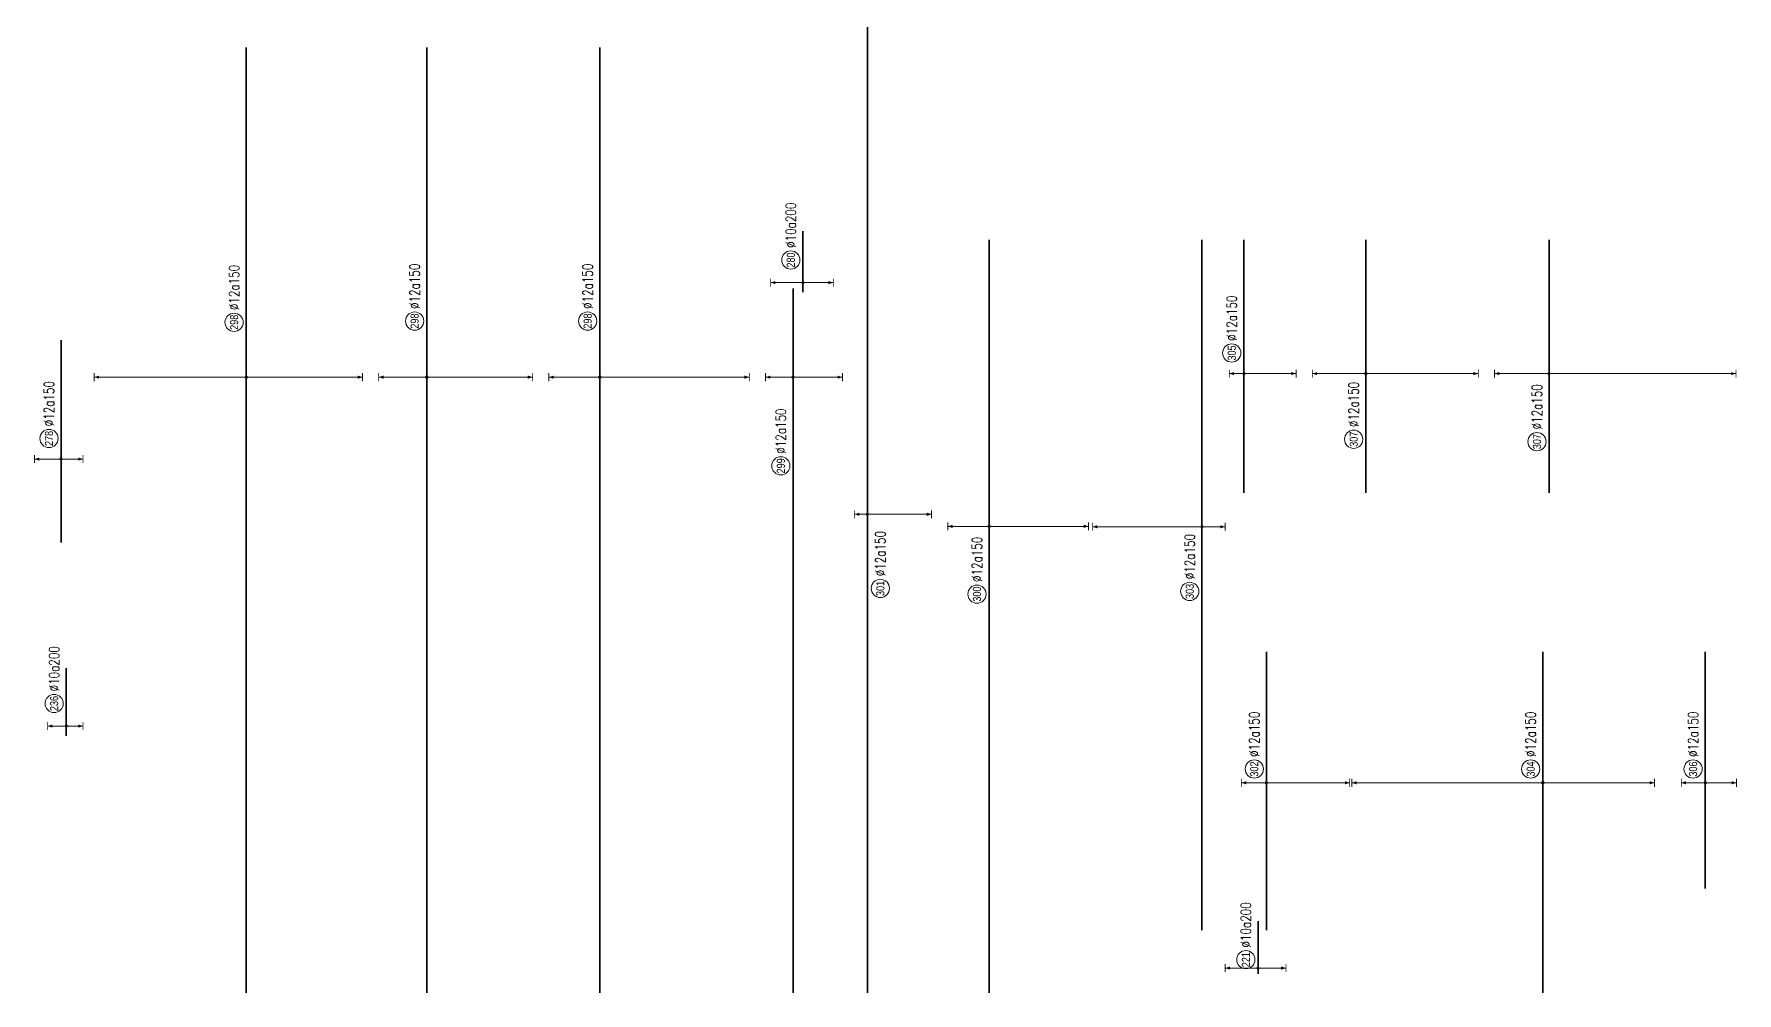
# Model space of a CAD drawing. Header units: millimetres. Extents: x -247377 to 927516, y -864259 to 155594.
# Drawn here: x 339921 to 424011, y -247170 to -199818 of the extents above; entities that cross this region are included whole.
import ezdxf
from ezdxf.enums import TextEntityAlignment as Align

# ---------------------------------------------------------------- set-up
doc = ezdxf.new("R2010")
doc.units = ezdxf.units.MM
doc.header["$MEASUREMENT"] = 0
for name, color, linetype, lineweight in [('NDC_S_DIM', 1, 'Continuous', 15), ('NDC_S_REBAR', 4, 'Continuous', 35), ('NDC_S_VN TEXT', 7, 'Continuous', 20)]:
    doc.layers.add(name, color=color, linetype=linetype, lineweight=lineweight)
doc.styles.add('ARIAL', font='arial.ttf', dxfattribs={"width": 0.8})
doc.styles.add('NDC_EN TXT', font='romans.shx', dxfattribs={"width": 0.8})

# ---------------------------------------------------------------- blocks, each defined once
blk = doc.blocks.new('*U838')
h = blk.add_hatch(color=6)
edge = h.paths.add_edge_path()
edge.add_arc((-2.99, 0), 0.3, 0, 360)
at = {"layer": 'NDC_S_DIM', "color": 8}
for q in [(-2.99, 6.57), (-2.99, -5.43)]:
    blk.add_line((-2.99, 0), q, dxfattribs=at)
for points in [[(-3.99, 6.57, 0.2, 0.2, 0), (-1.99, 6.57, 0, 0, 0)], [(-3.99, -5.43, 0.2, 0.2, 0), (-1.99, -5.43, 0, 0, 0)]]:
    blk.add_lwpolyline(points, format="xyseb", dxfattribs=at)
at = {"layer": 'NDC_S_DIM'}
blk.add_circle((2.1, 3), 2.25, dxfattribs=at)
at = {"layer": 'NDC_S_DIM', "color": 6}
blk.add_circle((-2.99, 0), 0.3, dxfattribs=at)
at = {"layer": 'NDC_S_DIM', "color": 8}
for points in [[(-3.39, 5.37), (-2.99, 6.57), (-2.59, 5.37)], [(-3.39, -4.23), (-2.99, -5.43), (-2.59, -4.23)]]:
    blk.add_solid(points, dxfattribs=at)
at = {"layer": 'NDC_S_REBAR'}
for p, q in [((0, 0), (-23.56, 0)), ((-23.56, 0), (-23.56, 0)), ((0, 0), (26.39, 0)), ((26.39, 0), (26.39, 0)), ((26.39, 0), (26.39, 0)), ((-23.56, 0), (-23.56, 0))]:
    blk.add_line(p, q, dxfattribs=at)
at = {"layer": 'NDC_S_VN TEXT', "color": 3, "style": 'NDC_EN TXT', "width": 0.75}
blk.add_attdef('DKT', (5.1, 1.75), '', height=2.5, dxfattribs=at)
at = {"layer": 'NDC_S_VN TEXT', "style": 'ARIAL', "width": 0.8}
blk.add_attdef('KHT', text='', height=2, dxfattribs=at).set_placement((2.1, 3), align=Align.MIDDLE_CENTER)
blk = doc.blocks.new('*U837')
h = blk.add_hatch(color=6)
edge = h.paths.add_edge_path()
edge.add_arc((-2.99, 0), 0.3, 0, 360)
at = {"layer": 'NDC_S_DIM', "color": 8}
for q in [(-2.99, 37.54), (-2.99, -28.71)]:
    blk.add_line((-2.99, 0), q, dxfattribs=at)
for points in [[(-3.99, 37.54, 0.2, 0.2, 0), (-1.99, 37.54, 0, 0, 0)], [(-3.99, -28.71, 0.2, 0.2, 0), (-1.99, -28.71, 0, 0, 0)]]:
    blk.add_lwpolyline(points, format="xyseb", dxfattribs=at)
at = {"layer": 'NDC_S_DIM'}
blk.add_circle((10.56, 3), 2.25, dxfattribs=at)
at = {"layer": 'NDC_S_DIM', "color": 6}
blk.add_circle((-2.99, 0), 0.3, dxfattribs=at)
at = {"layer": 'NDC_S_DIM', "color": 8}
for points in [[(-3.39, 36.34), (-2.99, 37.54), (-2.59, 36.34)], [(-3.39, -27.51), (-2.99, -28.71), (-2.59, -27.51)]]:
    blk.add_solid(points, dxfattribs=at)
at = {"layer": 'NDC_S_REBAR'}
for p, q in [((0, 0), (-155.03, 0)), ((-155.03, 0), (-155.03, 0)), ((0, 0), (78.42, 0)), ((78.42, 0), (78.42, 0)), ((78.42, 0), (78.42, 0)), ((-155.03, 0), (-155.03, 0))]:
    blk.add_line(p, q, dxfattribs=at)
at = {"layer": 'NDC_S_VN TEXT', "color": 3, "style": 'NDC_EN TXT', "width": 0.75}
blk.add_attdef('DKT', (13.56, 1.75), '', height=2.5, dxfattribs=at)
at = {"layer": 'NDC_S_VN TEXT', "style": 'ARIAL', "width": 0.8}
blk.add_attdef('KHT', text='', height=2, dxfattribs=at).set_placement((10.56, 3), align=Align.MIDDLE_CENTER)
blk = doc.blocks.new('*U836')
h = blk.add_hatch(color=6)
edge = h.paths.add_edge_path()
edge.add_arc((-2.99, 0), 0.3, 0, 360)
at = {"layer": 'NDC_S_DIM', "color": 8}
for q in [(-2.99, 6.79), (-2.99, -12.21)]:
    blk.add_line((-2.99, 0), q, dxfattribs=at)
for points in [[(-3.99, 6.79, 0.2, 0.2, 0), (-1.99, 6.79, 0, 0, 0)], [(-3.99, -12.21, 0.2, 0.2, 0), (-1.99, -12.21, 0, 0, 0)]]:
    blk.add_lwpolyline(points, format="xyseb", dxfattribs=at)
at = {"layer": 'NDC_S_DIM'}
blk.add_circle((-24.89, 3), 2.25, dxfattribs=at)
at = {"layer": 'NDC_S_DIM', "color": 6}
blk.add_circle((-2.99, 0), 0.3, dxfattribs=at)
at = {"layer": 'NDC_S_DIM', "color": 8}
for points in [[(-3.39, 5.59), (-2.99, 6.79), (-2.59, 5.59)], [(-3.39, -11.01), (-2.99, -12.21), (-2.59, -11.01)]]:
    blk.add_solid(points, dxfattribs=at)
at = {"layer": 'NDC_S_REBAR'}
for p, q in [((0, 0), (-155.03, 0)), ((-155.03, 0), (-155.03, 0)), ((0, 0), (18.92, 0)), ((18.92, 0), (18.92, 0)), ((18.92, 0), (18.92, 0)), ((-155.03, 0), (-155.03, 0))]:
    blk.add_line(p, q, dxfattribs=at)
at = {"layer": 'NDC_S_VN TEXT', "color": 3, "style": 'NDC_EN TXT', "width": 0.75}
blk.add_attdef('DKT', (-21.89, 1.75), '', height=2.5, dxfattribs=at)
at = {"layer": 'NDC_S_VN TEXT', "style": 'ARIAL', "width": 0.8}
blk.add_attdef('KHT', text='', height=2, dxfattribs=at).set_placement((-24.89, 3), align=Align.MIDDLE_CENTER)
blk = doc.blocks.new('*U835')
h = blk.add_hatch(color=6)
edge = h.paths.add_edge_path()
edge.add_arc((-36.84, 0), 0.3, 0, 360)
at = {"layer": 'NDC_S_DIM', "color": 8}
for q in [(-36.84, 3.16), (-36.84, -15.84)]:
    blk.add_line((-36.84, 0), q, dxfattribs=at)
for points in [[(-37.84, 3.16, 0.2, 0.2, 0), (-35.84, 3.16, 0, 0, 0)], [(-37.84, -15.84, 0.2, 0.2, 0), (-35.84, -15.84, 0, 0, 0)]]:
    blk.add_lwpolyline(points, format="xyseb", dxfattribs=at)
at = {"layer": 'NDC_S_DIM', "color": 6}
blk.add_circle((-36.84, 0), 0.3, dxfattribs=at)
at = {"layer": 'NDC_S_DIM'}
blk.add_circle((-55.15, -3.19), 2.25, dxfattribs=at)
at = {"layer": 'NDC_S_DIM', "color": 8}
for points in [[(-37.24, 1.96), (-36.84, 3.16), (-36.44, 1.96)], [(-37.24, -14.64), (-36.84, -15.84), (-36.44, -14.64)]]:
    blk.add_solid(points, dxfattribs=at)
at = {"layer": 'NDC_S_REBAR'}
for p, q in [((0, 0), (-155.03, 0)), ((-155.03, 0), (-155.03, 0)), ((0, 0), (104.17, 0)), ((104.17, 0), (104.17, 0)), ((104.17, 0), (104.17, 0)), ((-155.03, 0), (-155.03, 0))]:
    blk.add_line(p, q, dxfattribs=at)
at = {"layer": 'NDC_S_VN TEXT', "style": 'ARIAL', "width": 0.8}
blk.add_attdef('KHT', text='', height=2, dxfattribs=at).set_placement((-55.15, -3.19), align=Align.MIDDLE_CENTER)
at = {"layer": 'NDC_S_VN TEXT', "color": 3, "style": 'NDC_EN TXT', "width": 0.75}
blk.add_attdef('DKT', (-52.15, -4.44), '', height=2.5, dxfattribs=at)
blk = doc.blocks.new('*U834')
h = blk.add_hatch(color=6)
edge = h.paths.add_edge_path()
edge.add_arc((-2.99, 0), 0.3, 0, 360)
at = {"layer": 'NDC_S_DIM', "color": 8}
for q in [(-2.99, 10.21), (-2.99, -24.54)]:
    blk.add_line((-2.99, 0), q, dxfattribs=at)
for points in [[(-3.99, 10.21, 0.2, 0.2, 0), (-1.99, 10.21, 0, 0, 0)], [(-3.99, -24.54, 0.2, 0.2, 0), (-1.99, -24.54, 0, 0, 0)]]:
    blk.add_lwpolyline(points, format="xyseb", dxfattribs=at)
at = {"layer": 'NDC_S_DIM'}
blk.add_circle((-19.72, 3), 2.25, dxfattribs=at)
at = {"layer": 'NDC_S_DIM', "color": 6}
blk.add_circle((-2.99, 0), 0.3, dxfattribs=at)
at = {"layer": 'NDC_S_DIM', "color": 8}
for points in [[(-3.39, 9.01), (-2.99, 10.21), (-2.59, 9.01)], [(-3.39, -23.34), (-2.99, -24.54), (-2.59, -23.34)]]:
    blk.add_solid(points, dxfattribs=at)
at = {"layer": 'NDC_S_REBAR'}
for p, q in [((0, 0), (-118.19, 0)), ((-118.19, 0), (-118.19, 0)), ((0, 0), (67.76, 0)), ((67.76, 0), (67.76, 0)), ((67.76, 0), (67.76, 0)), ((-118.19, 0), (-118.19, 0))]:
    blk.add_line(p, q, dxfattribs=at)
at = {"layer": 'NDC_S_VN TEXT', "color": 3, "style": 'NDC_EN TXT', "width": 0.75}
blk.add_attdef('DKT', (-16.72, 1.75), '', height=2.5, dxfattribs=at)
at = {"layer": 'NDC_S_VN TEXT', "style": 'ARIAL', "width": 0.8}
blk.add_attdef('KHT', text='', height=2, dxfattribs=at).set_placement((-19.72, 3), align=Align.MIDDLE_CENTER)
blk = doc.blocks.new('*U833')
h = blk.add_hatch(color=6)
edge = h.paths.add_edge_path()
edge.add_arc((-3.29, 0), 0.3, 0, 360)
at = {"layer": 'NDC_S_DIM', "color": 8}
for q in [(-3.29, 26.99), (-3.29, -5.76)]:
    blk.add_line((-3.29, 0), q, dxfattribs=at)
for points in [[(-4.29, 26.99, 0.2, 0.2, 0), (-2.29, 26.99, 0, 0, 0)], [(-4.29, -5.76, 0.2, 0.2, 0), (-2.29, -5.76, 0, 0, 0)]]:
    blk.add_lwpolyline(points, format="xyseb", dxfattribs=at)
at = {"layer": 'NDC_S_DIM'}
blk.add_circle((-19.25, 3), 2.25, dxfattribs=at)
at = {"layer": 'NDC_S_DIM', "color": 6}
blk.add_circle((-3.29, 0), 0.3, dxfattribs=at)
at = {"layer": 'NDC_S_DIM', "color": 8}
for points in [[(-3.69, 25.79), (-3.29, 26.99), (-2.89, 25.79)], [(-3.69, -4.56), (-3.29, -5.76), (-2.89, -4.56)]]:
    blk.add_solid(points, dxfattribs=at)
at = {"layer": 'NDC_S_REBAR'}
for p, q in [((0, 0), (-102.89, 0)), ((-102.89, 0), (-102.89, 0)), ((0, 0), (67.55, 0)), ((67.55, 0), (67.55, 0)), ((67.55, 0), (67.55, 0)), ((-102.89, 0), (-102.89, 0))]:
    blk.add_line(p, q, dxfattribs=at)
at = {"layer": 'NDC_S_VN TEXT', "color": 3, "style": 'NDC_EN TXT', "width": 0.75}
blk.add_attdef('DKT', (-16.25, 1.75), '', height=2.5, dxfattribs=at)
at = {"layer": 'NDC_S_VN TEXT', "style": 'ARIAL', "width": 0.8}
blk.add_attdef('KHT', text='', height=2, dxfattribs=at).set_placement((-19.25, 3), align=Align.MIDDLE_CENTER)
blk = doc.blocks.new('*U832')
h = blk.add_hatch(color=6)
edge = h.paths.add_edge_path()
edge.add_arc((-2.99, 0), 0.3, 0, 360)
at = {"layer": 'NDC_S_DIM', "color": 8}
for q in [(-2.99, 3.61), (-2.99, -12.89)]:
    blk.add_line((-2.99, 0), q, dxfattribs=at)
for points in [[(-3.99, 3.61, 0.2, 0.2, 0), (-1.99, 3.61, 0, 0, 0)], [(-3.99, -12.89, 0.2, 0.2, 0), (-1.99, -12.89, 0, 0, 0)]]:
    blk.add_lwpolyline(points, format="xyseb", dxfattribs=at)
at = {"layer": 'NDC_S_DIM'}
blk.add_circle((2.1, 3), 2.25, dxfattribs=at)
at = {"layer": 'NDC_S_DIM', "color": 6}
blk.add_circle((-2.99, 0), 0.3, dxfattribs=at)
at = {"layer": 'NDC_S_DIM', "color": 8}
for points in [[(-3.39, 2.41), (-2.99, 3.61), (-2.59, 2.41)], [(-3.39, -11.69), (-2.99, -12.89), (-2.59, -11.69)]]:
    blk.add_solid(points, dxfattribs=at)
at = {"layer": 'NDC_S_REBAR'}
for p, q in [((0, 0), (-32.43, 0)), ((-32.43, 0), (-32.43, 0)), ((0, 0), (30.02, 0)), ((30.02, 0), (30.02, 0)), ((30.02, 0), (30.02, 0)), ((-32.43, 0), (-32.43, 0))]:
    blk.add_line(p, q, dxfattribs=at)
at = {"layer": 'NDC_S_VN TEXT', "color": 3, "style": 'NDC_EN TXT', "width": 0.75}
blk.add_attdef('DKT', (5.1, 1.75), '', height=2.5, dxfattribs=at)
at = {"layer": 'NDC_S_VN TEXT', "style": 'ARIAL', "width": 0.8}
blk.add_attdef('KHT', text='', height=2, dxfattribs=at).set_placement((2.1, 3), align=Align.MIDDLE_CENTER)
blk = doc.blocks.new('*U831')
h = blk.add_hatch(color=6)
edge = h.paths.add_edge_path()
edge.add_arc((-14.43, 0), 0.3, 0, 360)
at = {"layer": 'NDC_S_DIM', "color": 8}
for q in [(-14.43, 6.18), (-14.43, -20.57)]:
    blk.add_line((-14.43, 0), q, dxfattribs=at)
for points in [[(-15.43, 6.18, 0.2, 0.2, 0), (-13.43, 6.18, 0, 0, 0)], [(-15.43, -20.57, 0.2, 0.2, 0), (-13.43, -20.57, 0, 0, 0)]]:
    blk.add_lwpolyline(points, format="xyseb", dxfattribs=at)
at = {"layer": 'NDC_S_DIM'}
blk.add_circle((-11.04, 3), 2.25, dxfattribs=at)
at = {"layer": 'NDC_S_DIM', "color": 6}
blk.add_circle((-14.43, 0), 0.3, dxfattribs=at)
at = {"layer": 'NDC_S_DIM', "color": 8}
for points in [[(-14.83, 4.98), (-14.43, 6.18), (-14.03, 4.98)], [(-14.83, -19.37), (-14.43, -20.57), (-14.03, -19.37)]]:
    blk.add_solid(points, dxfattribs=at)
at = {"layer": 'NDC_S_REBAR'}
for p, q in [((0, 0), (-50.82, 0)), ((-50.82, 0), (-50.82, 0)), ((0, 0), (17.89, 0)), ((17.89, 0), (17.89, 0)), ((17.89, 0), (17.89, 0)), ((-50.82, 0), (-50.82, 0))]:
    blk.add_line(p, q, dxfattribs=at)
at = {"layer": 'NDC_S_VN TEXT', "color": 3, "style": 'NDC_EN TXT', "width": 0.75}
blk.add_attdef('DKT', (-8.04, 1.75), '', height=2.5, dxfattribs=at)
at = {"layer": 'NDC_S_VN TEXT', "style": 'ARIAL', "width": 0.8}
blk.add_attdef('KHT', text='', height=2, dxfattribs=at).set_placement((-11.04, 3), align=Align.MIDDLE_CENTER)
blk = doc.blocks.new('*U830')
h = blk.add_hatch(color=6)
edge = h.paths.add_edge_path()
edge.add_arc((-14.43, 0), 0.3, 0, 360)
at = {"layer": 'NDC_S_DIM', "color": 8}
for q in [(-14.43, 47.17), (-14.43, -27.58)]:
    blk.add_line((-14.43, 0), q, dxfattribs=at)
for points in [[(-15.43, 47.17, 0.2, 0.2, 0), (-13.43, 47.17, 0, 0, 0)], [(-15.43, -27.58, 0.2, 0.2, 0), (-13.43, -27.58, 0, 0, 0)]]:
    blk.add_lwpolyline(points, format="xyseb", dxfattribs=at)
at = {"layer": 'NDC_S_DIM'}
blk.add_circle((-11.04, 3), 2.25, dxfattribs=at)
at = {"layer": 'NDC_S_DIM', "color": 6}
blk.add_circle((-14.43, 0), 0.3, dxfattribs=at)
at = {"layer": 'NDC_S_DIM', "color": 8}
for points in [[(-14.83, 45.97), (-14.43, 47.17), (-14.03, 45.97)], [(-14.83, -26.38), (-14.43, -27.58), (-14.03, -26.38)]]:
    blk.add_solid(points, dxfattribs=at)
at = {"layer": 'NDC_S_REBAR'}
for p, q in [((0, 0), (-66.32, 0)), ((-66.32, 0), (-66.32, 0)), ((0, 0), (17.89, 0)), ((17.89, 0), (17.89, 0)), ((17.89, 0), (17.89, 0)), ((-66.32, 0), (-66.32, 0))]:
    blk.add_line(p, q, dxfattribs=at)
at = {"layer": 'NDC_S_VN TEXT', "color": 3, "style": 'NDC_EN TXT', "width": 0.75}
blk.add_attdef('DKT', (-8.04, 1.75), '', height=2.5, dxfattribs=at)
at = {"layer": 'NDC_S_VN TEXT', "style": 'ARIAL', "width": 0.8}
blk.add_attdef('KHT', text='', height=2, dxfattribs=at).set_placement((-11.04, 3), align=Align.MIDDLE_CENTER)
blk = doc.blocks.new('*U829')
h = blk.add_hatch(color=6)
edge = h.paths.add_edge_path()
edge.add_arc((-2.99, 0), 0.3, 0, 360)
at = {"layer": 'NDC_S_DIM', "color": 8}
for q in [(-2.99, 13.22), (-2.99, -27.78)]:
    blk.add_line((-2.99, 0), q, dxfattribs=at)
for points in [[(-3.99, 13.22, 0.2, 0.2, 0), (-1.99, 13.22, 0, 0, 0)], [(-3.99, -27.78, 0.2, 0.2, 0), (-1.99, -27.78, 0, 0, 0)]]:
    blk.add_lwpolyline(points, format="xyseb", dxfattribs=at)
at = {"layer": 'NDC_S_DIM'}
blk.add_circle((-19.2, 3), 2.25, dxfattribs=at)
at = {"layer": 'NDC_S_DIM', "color": 6}
blk.add_circle((-2.99, 0), 0.3, dxfattribs=at)
at = {"layer": 'NDC_S_DIM', "color": 8}
for points in [[(-3.39, 12.02), (-2.99, 13.22), (-2.59, 12.02)], [(-3.39, -26.58), (-2.99, -27.78), (-2.59, -26.58)]]:
    blk.add_solid(points, dxfattribs=at)
at = {"layer": 'NDC_S_REBAR'}
for p, q in [((0, 0), (-32.43, 0)), ((-32.43, 0), (-32.43, 0)), ((0, 0), (30.04, 0)), ((30.04, 0), (30.04, 0)), ((30.04, 0), (30.04, 0)), ((-32.43, 0), (-32.43, 0))]:
    blk.add_line(p, q, dxfattribs=at)
at = {"layer": 'NDC_S_VN TEXT', "color": 3, "style": 'NDC_EN TXT', "width": 0.75}
blk.add_attdef('DKT', (-16.2, 1.75), '', height=2.5, dxfattribs=at)
at = {"layer": 'NDC_S_VN TEXT', "style": 'ARIAL', "width": 0.8}
blk.add_attdef('KHT', text='', height=2, dxfattribs=at).set_placement((-19.2, 3), align=Align.MIDDLE_CENTER)
blk = doc.blocks.new('*U818')
h = blk.add_hatch(color=6)
edge = h.paths.add_edge_path()
edge.add_arc((-2.99, 0), 0.3, 0, 360)
at = {"layer": 'NDC_S_DIM', "color": 8}
for q in [(-2.99, 4.6), (-2.99, -4.15)]:
    blk.add_line((-2.99, 0), q, dxfattribs=at)
for points in [[(-3.99, 4.6, 0.2, 0.2, 0), (-1.99, 4.6, 0, 0, 0)], [(-3.99, -4.15, 0.2, 0.2, 0), (-1.99, -4.15, 0, 0, 0)]]:
    blk.add_lwpolyline(points, format="xyseb", dxfattribs=at)
at = {"layer": 'NDC_S_DIM'}
blk.add_circle((2.58, 3), 2.25, dxfattribs=at)
at = {"layer": 'NDC_S_DIM', "color": 6}
blk.add_circle((-2.99, 0), 0.3, dxfattribs=at)
at = {"layer": 'NDC_S_DIM', "color": 8}
for points in [[(-3.39, 3.4), (-2.99, 4.6), (-2.59, 3.4)], [(-3.39, -2.95), (-2.99, -4.15), (-2.59, -2.95)]]:
    blk.add_solid(points, dxfattribs=at)
at = {"layer": 'NDC_S_REBAR'}
for p, q in [((0, 0), (-5.38, 0)), ((-5.38, 0), (-5.38, 0)), ((0, 0), (11.32, 0)), ((11.32, 0), (11.32, 0)), ((11.32, 0), (11.32, 0)), ((-5.38, 0), (-5.38, 0))]:
    blk.add_line(p, q, dxfattribs=at)
at = {"layer": 'NDC_S_VN TEXT', "color": 3, "style": 'NDC_EN TXT', "width": 0.75}
blk.add_attdef('DKT', (5.58, 1.75), '', height=2.5, dxfattribs=at)
at = {"layer": 'NDC_S_VN TEXT', "style": 'ARIAL', "width": 0.8}
blk.add_attdef('KHT', text='', height=2, dxfattribs=at).set_placement((2.58, 3), align=Align.MIDDLE_CENTER)
blk = doc.blocks.new('*U817')
h = blk.add_hatch(color=6)
edge = h.paths.add_edge_path()
edge.add_arc((-2.99, 0), 0.3, 0, 360)
at = {"layer": 'NDC_S_DIM', "color": 8}
for q in [(-2.99, 8.1), (-2.99, -6.9)]:
    blk.add_line((-2.99, 0), q, dxfattribs=at)
for points in [[(-3.99, 8.1, 0.2, 0.2, 0), (-1.99, 8.1, 0, 0, 0)], [(-3.99, -6.9, 0.2, 0.2, 0), (-1.99, -6.9, 0, 0, 0)]]:
    blk.add_lwpolyline(points, format="xyseb", dxfattribs=at)
at = {"layer": 'NDC_S_DIM'}
blk.add_circle((-0.93, 3), 2.25, dxfattribs=at)
at = {"layer": 'NDC_S_DIM', "color": 6}
blk.add_circle((-2.99, 0), 0.3, dxfattribs=at)
at = {"layer": 'NDC_S_DIM', "color": 8}
for points in [[(-3.39, 6.9), (-2.99, 8.1), (-2.59, 6.9)], [(-3.39, -5.7), (-2.99, -6.9), (-2.59, -5.7)]]:
    blk.add_solid(points, dxfattribs=at)
at = {"layer": 'NDC_S_REBAR'}
for p, q in [((0, 0), (-4.38, 0)), ((-4.38, 0), (-4.38, 0)), ((0, 0), (8.56, 0)), ((8.56, 0), (8.56, 0)), ((8.56, 0), (8.56, 0)), ((-4.38, 0), (-4.38, 0))]:
    blk.add_line(p, q, dxfattribs=at)
at = {"layer": 'NDC_S_VN TEXT', "color": 3, "style": 'NDC_EN TXT', "width": 0.75}
blk.add_attdef('DKT', (2.07, 1.75), '', height=2.5, dxfattribs=at)
at = {"layer": 'NDC_S_VN TEXT', "style": 'ARIAL', "width": 0.8}
blk.add_attdef('KHT', text='', height=2, dxfattribs=at).set_placement((-0.93, 3), align=Align.MIDDLE_CENTER)
blk = doc.blocks.new('*U816')
h = blk.add_hatch(color=6)
edge = h.paths.add_edge_path()
edge.add_arc((-2.99, 0), 0.3, 0, 360)
at = {"layer": 'NDC_S_DIM', "color": 8}
for q in [(-2.99, 11.87), (-2.99, -26.13)]:
    blk.add_line((-2.99, 0), q, dxfattribs=at)
for points in [[(-3.99, 11.87, 0.2, 0.2, 0), (-1.99, 11.87, 0, 0, 0)], [(-3.99, -26.13, 0.2, 0.2, 0), (-1.99, -26.13, 0, 0, 0)]]:
    blk.add_lwpolyline(points, format="xyseb", dxfattribs=at)
at = {"layer": 'NDC_S_DIM'}
blk.add_circle((10.86, 3), 2.25, dxfattribs=at)
at = {"layer": 'NDC_S_DIM', "color": 6}
blk.add_circle((-2.99, 0), 0.3, dxfattribs=at)
at = {"layer": 'NDC_S_DIM', "color": 8}
for points in [[(-3.39, 10.67), (-2.99, 11.87), (-2.59, 10.67)], [(-3.39, -24.93), (-2.99, -26.13), (-2.59, -24.93)]]:
    blk.add_solid(points, dxfattribs=at)
at = {"layer": 'NDC_S_REBAR'}
for p, q in [((0, 0), (-155.03, 0)), ((-155.03, 0), (-155.03, 0)), ((0, 0), (78.42, 0)), ((78.42, 0), (78.42, 0)), ((78.42, 0), (78.42, 0)), ((-155.03, 0), (-155.03, 0))]:
    blk.add_line(p, q, dxfattribs=at)
at = {"layer": 'NDC_S_VN TEXT', "color": 3, "style": 'NDC_EN TXT', "width": 0.75}
blk.add_attdef('DKT', (13.86, 1.75), '', height=2.5, dxfattribs=at)
at = {"layer": 'NDC_S_VN TEXT', "style": 'ARIAL', "width": 0.8}
blk.add_attdef('KHT', text='', height=2, dxfattribs=at).set_placement((10.86, 3), align=Align.MIDDLE_CENTER)
blk = doc.blocks.new('*U815')
h = blk.add_hatch(color=6)
edge = h.paths.add_edge_path()
edge.add_arc((-2.99, 0), 0.3, 0, 360)
at = {"layer": 'NDC_S_DIM', "color": 8}
for q in [(-2.99, 12.58), (-2.99, -36.92)]:
    blk.add_line((-2.99, 0), q, dxfattribs=at)
for points in [[(-3.99, 12.58, 0.2, 0.2, 0), (-1.99, 12.58, 0, 0, 0)], [(-3.99, -36.92, 0.2, 0.2, 0), (-1.99, -36.92, 0, 0, 0)]]:
    blk.add_lwpolyline(points, format="xyseb", dxfattribs=at)
at = {"layer": 'NDC_S_DIM'}
blk.add_circle((10.86, 3), 2.25, dxfattribs=at)
at = {"layer": 'NDC_S_DIM', "color": 6}
blk.add_circle((-2.99, 0), 0.3, dxfattribs=at)
at = {"layer": 'NDC_S_DIM', "color": 8}
for points in [[(-3.39, 11.38), (-2.99, 12.58), (-2.59, 11.38)], [(-3.39, -35.72), (-2.99, -36.92), (-2.59, -35.72)]]:
    blk.add_solid(points, dxfattribs=at)
at = {"layer": 'NDC_S_REBAR'}
for p, q in [((0, 0), (-155.03, 0)), ((-155.03, 0), (-155.03, 0)), ((0, 0), (78.42, 0)), ((78.42, 0), (78.42, 0)), ((78.42, 0), (78.42, 0)), ((-155.03, 0), (-155.03, 0))]:
    blk.add_line(p, q, dxfattribs=at)
at = {"layer": 'NDC_S_VN TEXT', "color": 3, "style": 'NDC_EN TXT', "width": 0.75}
blk.add_attdef('DKT', (13.86, 1.75), '', height=2.5, dxfattribs=at)
at = {"layer": 'NDC_S_VN TEXT', "style": 'ARIAL', "width": 0.8}
blk.add_attdef('KHT', text='', height=2, dxfattribs=at).set_placement((10.86, 3), align=Align.MIDDLE_CENTER)
blk = doc.blocks.new('*U814')
h = blk.add_hatch(color=6)
edge = h.paths.add_edge_path()
edge.add_arc((-2.99, 0), 0.3, 0, 360)
at = {"layer": 'NDC_S_DIM', "color": 8}
for q in [(-2.99, 7.99), (-2.99, -7.51)]:
    blk.add_line((-2.99, 0), q, dxfattribs=at)
for points in [[(-3.99, 7.99, 0.2, 0.2, 0), (-1.99, 7.99, 0, 0, 0)], [(-3.99, -7.51, 0.2, 0.2, 0), (-1.99, -7.51, 0, 0, 0)]]:
    blk.add_lwpolyline(points, format="xyseb", dxfattribs=at)
at = {"layer": 'NDC_S_DIM'}
blk.add_circle((2.58, 3), 2.25, dxfattribs=at)
at = {"layer": 'NDC_S_DIM', "color": 6}
blk.add_circle((-2.99, 0), 0.3, dxfattribs=at)
at = {"layer": 'NDC_S_DIM', "color": 8}
for points in [[(-3.39, 6.79), (-2.99, 7.99), (-2.59, 6.79)], [(-3.39, -6.31), (-2.99, -7.51), (-2.59, -6.31)]]:
    blk.add_solid(points, dxfattribs=at)
at = {"layer": 'NDC_S_REBAR'}
for p, q in [((0, 0), (-5.38, 0)), ((-5.38, 0), (-5.38, 0)), ((0, 0), (9.67, 0)), ((9.67, 0), (9.67, 0)), ((9.67, 0), (9.67, 0)), ((-5.38, 0), (-5.38, 0))]:
    blk.add_line(p, q, dxfattribs=at)
at = {"layer": 'NDC_S_VN TEXT', "color": 3, "style": 'NDC_EN TXT', "width": 0.75}
blk.add_attdef('DKT', (5.58, 1.75), '', height=2.5, dxfattribs=at)
at = {"layer": 'NDC_S_VN TEXT', "style": 'ARIAL', "width": 0.8}
blk.add_attdef('KHT', text='', height=2, dxfattribs=at).set_placement((2.58, 3), align=Align.MIDDLE_CENTER)
blk = doc.blocks.new('*U813')
h = blk.add_hatch(color=6)
edge = h.paths.add_edge_path()
edge.add_arc((-2.99, 0), 0.3, 0, 360)
at = {"layer": 'NDC_S_DIM', "color": 8}
for q in [(-2.99, 13.47), (-2.99, -46.16)]:
    blk.add_line((-2.99, 0), q, dxfattribs=at)
for points in [[(-3.99, 13.47, 0.2, 0.2, 0), (-1.99, 13.47, 0, 0, 0)], [(-3.99, -46.16, 0.2, 0.2, 0), (-1.99, -46.16, 0, 0, 0)]]:
    blk.add_lwpolyline(points, format="xyseb", dxfattribs=at)
at = {"layer": 'NDC_S_DIM'}
blk.add_circle((-19.79, 3), 2.25, dxfattribs=at)
at = {"layer": 'NDC_S_DIM', "color": 6}
blk.add_circle((-2.99, 0), 0.3, dxfattribs=at)
at = {"layer": 'NDC_S_DIM', "color": 8}
for points in [[(-3.39, 12.27), (-2.99, 13.47), (-2.59, 12.27)], [(-3.39, -44.96), (-2.99, -46.16), (-2.59, -44.96)]]:
    blk.add_solid(points, dxfattribs=at)
at = {"layer": 'NDC_S_REBAR'}
for p, q in [((0, 0), (-32.43, 0)), ((-32.43, 0), (-32.43, 0)), ((0, 0), (30.04, 0)), ((30.04, 0), (30.04, 0)), ((30.04, 0), (30.04, 0)), ((-32.43, 0), (-32.43, 0))]:
    blk.add_line(p, q, dxfattribs=at)
at = {"layer": 'NDC_S_VN TEXT', "color": 3, "style": 'NDC_EN TXT', "width": 0.75}
blk.add_attdef('DKT', (-16.79, 1.75), '', height=2.5, dxfattribs=at)
at = {"layer": 'NDC_S_VN TEXT', "style": 'ARIAL', "width": 0.8}
blk.add_attdef('KHT', text='', height=2, dxfattribs=at).set_placement((-19.79, 3), align=Align.MIDDLE_CENTER)
blk = doc.blocks.new('*U811')
h = blk.add_hatch(color=6)
edge = h.paths.add_edge_path()
edge.add_arc((-14.43, 0), 0.3, 0, 360)
at = {"layer": 'NDC_S_DIM', "color": 8}
for q in [(-14.43, 5.92), (-14.43, -7.73)]:
    blk.add_line((-14.43, 0), q, dxfattribs=at)
for points in [[(-15.43, 5.92, 0.2, 0.2, 0), (-13.43, 5.92, 0, 0, 0)], [(-15.43, -7.73, 0.2, 0.2, 0), (-13.43, -7.73, 0, 0, 0)]]:
    blk.add_lwpolyline(points, format="xyseb", dxfattribs=at)
at = {"layer": 'NDC_S_DIM'}
blk.add_circle((-11.04, 3), 2.25, dxfattribs=at)
at = {"layer": 'NDC_S_DIM', "color": 6}
blk.add_circle((-14.43, 0), 0.3, dxfattribs=at)
at = {"layer": 'NDC_S_DIM', "color": 8}
for points in [[(-14.83, 4.72), (-14.43, 5.92), (-14.03, 4.72)], [(-14.83, -6.53), (-14.43, -7.73), (-14.03, -6.53)]]:
    blk.add_solid(points, dxfattribs=at)
at = {"layer": 'NDC_S_REBAR'}
for p, q in [((0, 0), (-40.57, 0)), ((-40.57, 0), (-40.57, 0)), ((0, 0), (17.89, 0)), ((17.89, 0), (17.89, 0)), ((17.89, 0), (17.89, 0)), ((-40.57, 0), (-40.57, 0))]:
    blk.add_line(p, q, dxfattribs=at)
at = {"layer": 'NDC_S_VN TEXT', "color": 3, "style": 'NDC_EN TXT', "width": 0.75}
blk.add_attdef('DKT', (-8.04, 1.75), '', height=2.5, dxfattribs=at)
at = {"layer": 'NDC_S_VN TEXT', "style": 'ARIAL', "width": 0.8}
blk.add_attdef('KHT', text='', height=2, dxfattribs=at).set_placement((-11.04, 3), align=Align.MIDDLE_CENTER)

msp = doc.modelspace()

# ---------------------------------------------------------------- block references
at = {"xscale": 200, "yscale": 200, "zscale": 200, "rotation": 90}
for name, p, values in [('*U835', (381072.1, -216163.5), {'KHT': '301', 'DKT': '%%C12a150'}), ('*U837', (350398.8, -216163.5), {'KHT': '298', 'DKT': '%%C12a150'}), ('*U816', (359314, -216163.5), {'KHT': '298', 'DKT': '%%C12a150'}), ('*U815', (367856.8, -216163.5), {'KHT': '298', 'DKT': '%%C12a150'}), ('*U814', (377888.6, -211493.6), {'KHT': '280', 'DKT': '%%c10a200'}), ('*U834', (387082.8, -223531.5), {'KHT': '300', 'DKT': '%%C12a150'}), ('*U833', (397589.2, -223491.5), {'KHT': '303', 'DKT': '%%C12a150'}), ('*U832', (399663.4, -215986.7), {'KHT': '305', 'DKT': '%%C12a150'}), ('*U829', (405684.6, -215986.7), {'KHT': '307', 'DKT': '%%C12a150'}), ('*U813', (414734.6, -215986.7), {'KHT': '307', 'DKT': '%%C12a150'}), ('*U836', (377398.1, -216163.5), {'KHT': '299', 'DKT': '%%C12a150'}), ('*U838', (341255.5, -220208.3), {'KHT': '278', 'DKT': '%%C12a150'}), ('*U818', (341511.1, -233393.6), {'KHT': '236', 'DKT': '%%c10a200'}), ('*U831', (400775.8, -233906), {'KHT': '302', 'DKT': '%%C12a150'}), ('*U830', (414424.5, -233906), {'KHT': '304', 'DKT': '%%C12a150'}), ('*U811', (422445.3, -233906), {'KHT': '306', 'DKT': '%%C12a150'}), ('*U817', (400361.2, -245343), {'KHT': '221', 'DKT': '%%c10a200'})]:
    msp.add_blockref(name, p, dxfattribs=at).add_auto_attribs(values)

doc.saveas('drawing.dxf')
